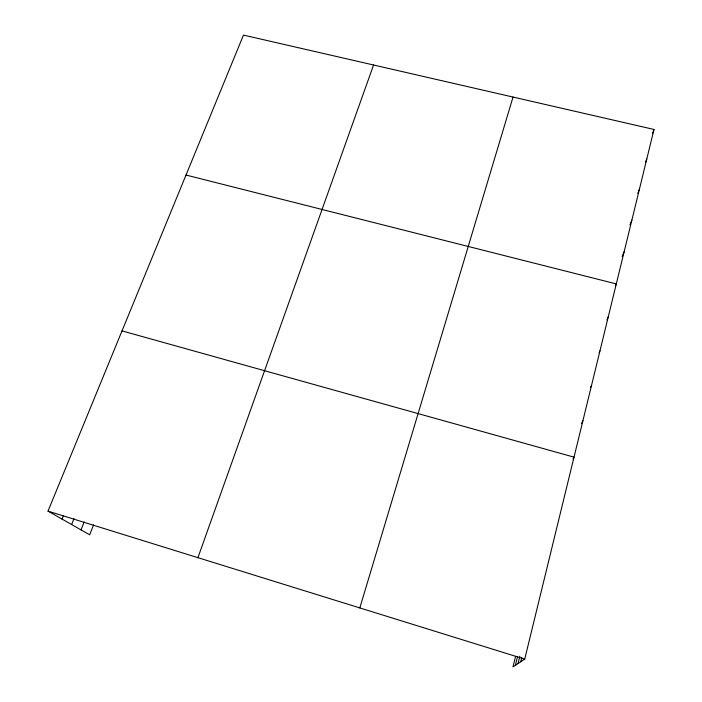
<?xml version="1.0" encoding="UTF-8"?>
<svg xmlns="http://www.w3.org/2000/svg" width="702" height="702" viewBox="0 0 702 702"><rect width="100%" height="100%" fill="white"/><g stroke="black" fill="none" stroke-linecap="round" stroke-linejoin="round"><path stroke-width="1.05" d="M515.566 656.44L512.986 666.9L524.727 659.117L653.992 129.458L243.471 35.1L48.008 511.126L89.68 534.792L93.612 524.806M518.05 663.548L519.849 656.221M520.761 661.749L521.788 657.555M515.408 665.294L517.471 656.932M359.819 607.932L513.039 97.06M197.92 557.669L373.569 65.005M652.456 133.441L653.992 129.458M645.594 162.013L646.779 158.994M81.028 529.878L84.179 521.937M637.785 193.261L639.408 189.189M71.63 524.543L74.017 518.602M62.004 519.076L63.241 516.031M629.896 224.903L631.879 220.059M622.13 256.493L624.175 251.623M615.452 285.863L616.295 283.924L186.012 175.044M606.923 319.875L608.23 316.962M599.078 352.711L599.973 350.781M590.593 387.302L591.532 385.398M581.423 423.657L582.879 420.84M573.007 458.976L574.017 457.151L122.016 330.888M48.008 511.126L524.727 659.117"/></g></svg>
